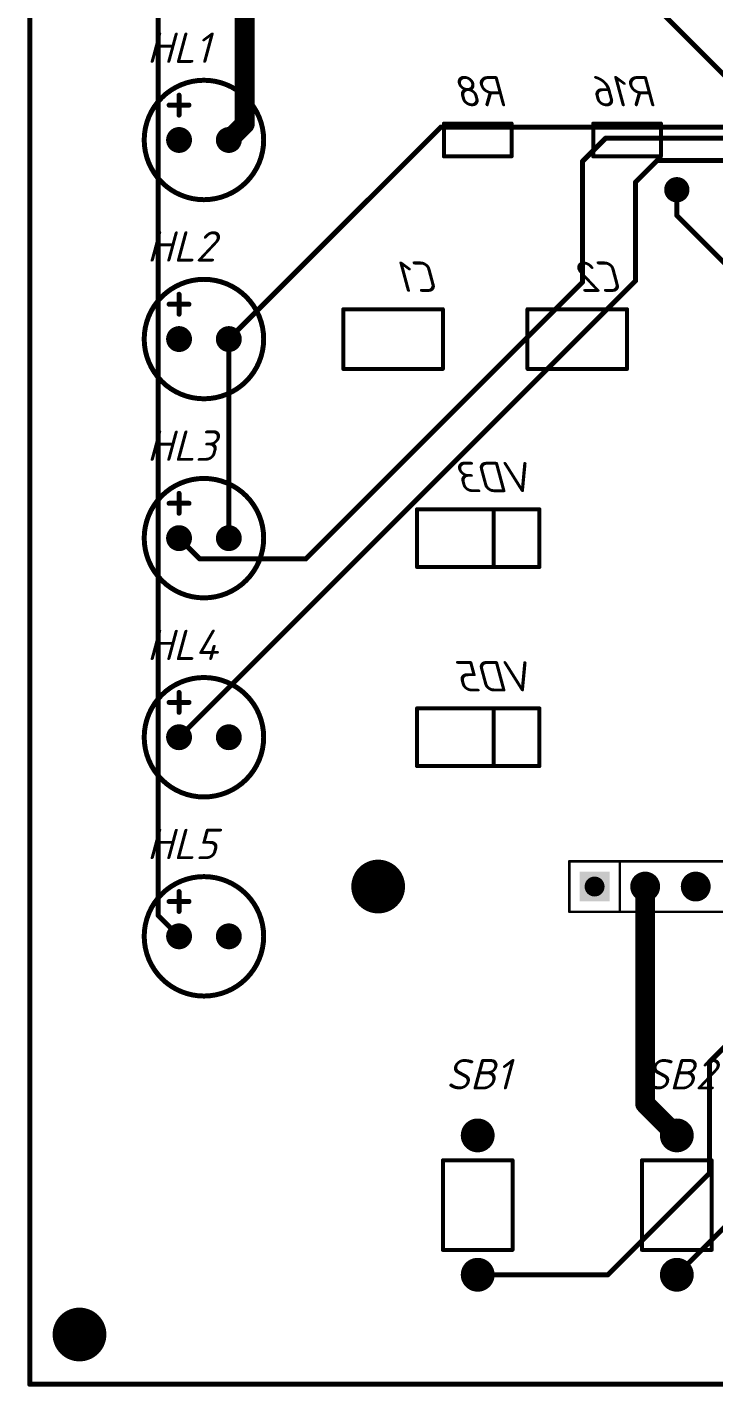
# Model space of a CAD drawing. Header units: millimetres. Extents: x -1529 to 2898, y -1337 to 2183.
# Drawn here: x -1521.5 to -1435.3, y 1894.6 to 2065.3 of the extents above; entities that cross this region are included whole.
import ezdxf

# ---------------------------------------------------------------- set-up
doc = ezdxf.new("R2010")
doc.units = ezdxf.units.MM
for name, color, linetype in [('BottomOverlay', 54, 'Continuous'), ('PadHoleLayer', 156, 'Continuous'), ('TopLayer', 1, 'Continuous'), ('TopOverlay', 2, 'Continuous'), ('ViaHoleLayer', 16, 'Continuous')]:
    doc.layers.add(name, color=color, linetype=linetype)
doc.styles.get("Standard").update_dxf_attribs({"font": 'isocpeui.ttf', "height": 5})
doc.styles.add('стиль1', font='isocpeui.ttf')

msp = doc.modelspace()

# ---------------------------------------------------------------- linework, layer by layer
at = {"layer": 'BottomOverlay', "color": 7, "true_color": 0xffffff, "const_width": 0.5}
for points in [[(-1469.214, 2049.094), (-1469.214, 2053.22)], [(-1469.214, 2053.22), (-1460.714, 2053.22)], [(-1460.714, 2049.094), (-1460.714, 2053.22)], [(-1450.464, 2049.094), (-1450.464, 2053.22)], [(-1450.464, 2053.22), (-1441.964, 2053.22)], [(-1441.964, 2049.094), (-1441.964, 2053.22)], [(-1469.214, 2049.094), (-1460.714, 2049.094)], [(-1450.464, 2049.094), (-1441.964, 2049.094)], [(-1481.839, 2029.907), (-1469.339, 2029.907)], [(-1481.839, 2022.407), (-1481.839, 2029.907)], [(-1469.339, 2022.407), (-1469.339, 2029.907)], [(-1458.714, 2029.907), (-1446.214, 2029.907)], [(-1458.714, 2022.407), (-1458.714, 2029.907)], [(-1446.214, 2022.407), (-1446.214, 2029.907)], [(-1481.839, 2022.407), (-1469.339, 2022.407)], [(-1458.714, 2022.407), (-1446.214, 2022.407)], [(-1472.589, 1997.532), (-1472.589, 2004.782)], [(-1472.589, 2004.782), (-1457.214, 2004.782)], [(-1462.964, 1997.532), (-1462.964, 2004.782)], [(-1457.214, 1997.532), (-1457.214, 2004.782)], [(-1472.589, 1997.532), (-1457.214, 1997.532)], [(-1472.589, 1972.532), (-1472.589, 1979.782)], [(-1472.589, 1979.782), (-1457.214, 1979.782)], [(-1462.964, 1972.532), (-1462.964, 1979.782)], [(-1457.214, 1972.532), (-1457.214, 1979.782)], [(-1472.589, 1972.532), (-1457.214, 1972.532)]]:
    msp.add_lwpolyline(points, dxfattribs=at)
at = {"layer": 'BottomOverlay', "color": 7, "true_color": 0xffffff, "const_width": 0.25}
for points in [[(-1469.339, 2053.22, 1), (-1469.089, 2053.22, 1)], [(-1469.339, 2053.22, 1), (-1469.089, 2053.22, 1)], [(-1460.839, 2053.22, 1), (-1460.589, 2053.22, 1)], [(-1460.839, 2053.22, 1), (-1460.589, 2053.22, 1)], [(-1450.589, 2053.22, 1), (-1450.339, 2053.22, 1)], [(-1450.589, 2053.22, 1), (-1450.339, 2053.22, 1)], [(-1442.089, 2053.22, 1), (-1441.839, 2053.22, 1)], [(-1442.089, 2053.22, 1), (-1441.839, 2053.22, 1)], [(-1469.339, 2049.094, 1), (-1469.089, 2049.094, 1)], [(-1469.339, 2049.094, 1), (-1469.089, 2049.094, 1)], [(-1460.839, 2049.094, 1), (-1460.589, 2049.094, 1)], [(-1460.839, 2049.094, 1), (-1460.589, 2049.094, 1)], [(-1450.589, 2049.094, 1), (-1450.339, 2049.094, 1)], [(-1450.589, 2049.094, 1), (-1450.339, 2049.094, 1)], [(-1442.089, 2049.094, 1), (-1441.839, 2049.094, 1)], [(-1442.089, 2049.094, 1), (-1441.839, 2049.094, 1)], [(-1481.964, 2029.907, 1), (-1481.714, 2029.907, 1)], [(-1481.964, 2029.907, 1), (-1481.714, 2029.907, 1)], [(-1469.464, 2029.907, 1), (-1469.214, 2029.907, 1)], [(-1469.464, 2029.907, 1), (-1469.214, 2029.907, 1)], [(-1458.839, 2029.907, 1), (-1458.589, 2029.907, 1)], [(-1458.839, 2029.907, 1), (-1458.589, 2029.907, 1)], [(-1446.339, 2029.907, 1), (-1446.089, 2029.907, 1)], [(-1446.339, 2029.907, 1), (-1446.089, 2029.907, 1)], [(-1481.964, 2022.407, 1), (-1481.714, 2022.407, 1)], [(-1481.964, 2022.407, 1), (-1481.714, 2022.407, 1)], [(-1469.464, 2022.407, 1), (-1469.214, 2022.407, 1)], [(-1469.464, 2022.407, 1), (-1469.214, 2022.407, 1)], [(-1458.839, 2022.407, 1), (-1458.589, 2022.407, 1)], [(-1458.839, 2022.407, 1), (-1458.589, 2022.407, 1)], [(-1446.339, 2022.407, 1), (-1446.089, 2022.407, 1)], [(-1446.339, 2022.407, 1), (-1446.089, 2022.407, 1)], [(-1472.714, 2004.782, 1), (-1472.464, 2004.782, 1)], [(-1472.714, 2004.782, 1), (-1472.464, 2004.782, 1)], [(-1463.089, 2004.782, 1), (-1462.839, 2004.782, 1)], [(-1457.339, 2004.782, 1), (-1457.089, 2004.782, 1)], [(-1457.339, 2004.782, 1), (-1457.089, 2004.782, 1)], [(-1472.714, 1997.532, 1), (-1472.464, 1997.532, 1)], [(-1472.714, 1997.532, 1), (-1472.464, 1997.532, 1)], [(-1463.089, 1997.532, 1), (-1462.839, 1997.532, 1)], [(-1457.339, 1997.532, 1), (-1457.089, 1997.532, 1)], [(-1457.339, 1997.532, 1), (-1457.089, 1997.532, 1)], [(-1472.714, 1979.782, 1), (-1472.464, 1979.782, 1)], [(-1472.714, 1979.782, 1), (-1472.464, 1979.782, 1)], [(-1463.089, 1979.782, 1), (-1462.839, 1979.782, 1)], [(-1457.339, 1979.782, 1), (-1457.089, 1979.782, 1)], [(-1457.339, 1979.782, 1), (-1457.089, 1979.782, 1)], [(-1472.714, 1972.532, 1), (-1472.464, 1972.532, 1)], [(-1472.714, 1972.532, 1), (-1472.464, 1972.532, 1)], [(-1463.089, 1972.532, 1), (-1462.839, 1972.532, 1)], [(-1457.339, 1972.532, 1), (-1457.089, 1972.532, 1)], [(-1457.339, 1972.532, 1), (-1457.089, 1972.532, 1)]]:
    msp.add_lwpolyline(points, format="xyb", close=True, dxfattribs=at)
at = {"layer": 'PadHoleLayer', "color": 7, "true_color": 0xffffff}
for points, const_width in [([(-1502.964, 2051.157, 1), (-1501.964, 2051.157, 1)], 1), ([(-1496.714, 2051.157, 1), (-1495.714, 2051.157, 1)], 1), ([(-1502.964, 2026.157, 1), (-1501.964, 2026.157, 1)], 1), ([(-1496.714, 2026.157, 1), (-1495.714, 2026.157, 1)], 1), ([(-1502.964, 2001.157, 1), (-1501.964, 2001.157, 1)], 1), ([(-1496.714, 2001.157, 1), (-1495.714, 2001.157, 1)], 1), ([(-1502.964, 1976.157, 1), (-1501.964, 1976.157, 1)], 1), ([(-1496.714, 1976.157, 1), (-1495.714, 1976.157, 1)], 1), ([(-1479.151, 1957.407, 1), (-1475.776, 1957.407, 1)], 3.375), ([(-1450.914, 1957.407, 1), (-1449.664, 1957.407, 1)], 1.25), ([(-1444.564, 1957.407, 1), (-1443.314, 1957.407, 1)], 1.25), ([(-1438.214, 1957.407, 1), (-1436.964, 1957.407, 1)], 1.25), ([(-1502.964, 1951.157, 1), (-1501.964, 1951.157, 1)], 1), ([(-1496.714, 1951.157, 1), (-1495.714, 1951.157, 1)], 1), ([(-1465.589, 1926.157, 1), (-1464.339, 1926.157, 1)], 1.25), ([(-1440.588, 1926.157, 1), (-1439.338, 1926.157, 1)], 1.25), ([(-1465.589, 1908.657, 1), (-1464.339, 1908.657, 1)], 1.25), ([(-1440.588, 1908.657, 1), (-1439.338, 1908.657, 1)], 1.25), ([(-1516.651, 1901.157, 1), (-1513.276, 1901.157, 1)], 3.375)]:
    msp.add_lwpolyline(points, format="xyb", close=True, dxfattribs=dict(at, const_width=const_width))
at = {"layer": 'TopLayer', "color": 7, "true_color": 0xffffff}
for points, const_width in [([(-1494.214, 2053.157), (-1494.214, 2082.407)], 2.5), ([(-1505.09, 1953.783), (-1505.09, 2073.543)], 0.635), ([(-1446.214, 2071.499), (-1427.493, 2052.778)], 0.635), ([(-1496.214, 2051.157), (-1494.214, 2053.157)], 2.5), ([(-1496.214, 2026.157), (-1469.592, 2052.778)], 0.635), ([(-1469.592, 2052.778), (-1427.493, 2052.778)], 0.635), ([(-1451.813, 2048.46), (-1448.892, 2051.381)], 0.635), ([(-1448.892, 2051.381), (-1411.618, 2051.381)], 0.635), ([(-1451.813, 2033.284), (-1451.813, 2048.46)], 0.635), ([(-1445.146, 2045.857), (-1442.415, 2048.587)], 0.635), ([(-1442.415, 2048.587), (-1407.363, 2048.587)], 0.635), ([(-1445.146, 2033.475), (-1445.146, 2045.857)], 0.635), ([(-1439.964, 2041.679), (-1439.964, 2044.907)], 0.635), ([(-1439.964, 2041.679), (-1425.397, 2027.112)], 0.635), ([(-1502.464, 1976.157), (-1445.146, 2033.475)], 0.635), ([(-1486.548, 1998.549), (-1451.813, 2033.284)], 0.635), ([(-1496.214, 2001.157), (-1496.214, 2026.157)], 0.635), ([(-1502.464, 2001.157), (-1499.856, 1998.549)], 0.635), ([(-1499.856, 1998.549), (-1486.548, 1998.549)], 0.635), ([(-1443.939, 1930.132), (-1443.939, 1957.407)], 2.5), ([(-1505.09, 1953.783), (-1502.464, 1951.157)], 0.635), ([(-1435.875, 1935.367), (-1421.397, 1949.845)], 0.635), ([(-1435.875, 1921.397), (-1435.875, 1935.367)], 0.635), ([(-1439.963, 1908.657), (-1415.047, 1933.574)], 0.635), ([(-1443.939, 1930.132), (-1439.963, 1926.157)], 2.5), ([(-1448.615, 1908.657), (-1435.875, 1921.397)], 0.635), ([(-1464.964, 1908.657), (-1448.615, 1908.657)], 0.635)]:
    msp.add_lwpolyline(points, dxfattribs=dict(at, const_width=const_width))
for points, const_width in [([(-1494.839, 2053.157, 1), (-1493.589, 2053.157, 1)], 1.25), ([(-1494.839, 2053.157, 1), (-1493.589, 2053.157, 1)], 1.25), ([(-1503.276, 2051.157, 1), (-1501.651, 2051.157, 1)], 1.625), ([(-1497.026, 2051.157, 1), (-1495.401, 2051.157, 1)], 1.625), ([(-1496.839, 2051.157, 1), (-1495.589, 2051.157, 1)], 1.25), ([(-1469.751, 2052.778, 1), (-1469.433, 2052.778, 1)], 0.318), ([(-1469.751, 2052.778, 1), (-1469.433, 2052.778, 1)], 0.318), ([(-1449.051, 2051.381, 1), (-1448.733, 2051.381, 1)], 0.318), ([(-1449.051, 2051.381, 1), (-1448.733, 2051.381, 1)], 0.318), ([(-1451.972, 2048.46, 1), (-1451.654, 2048.46, 1)], 0.318), ([(-1451.972, 2048.46, 1), (-1451.654, 2048.46, 1)], 0.318), ([(-1442.574, 2048.587, 1), (-1442.256, 2048.587, 1)], 0.318), ([(-1442.574, 2048.587, 1), (-1442.256, 2048.587, 1)], 0.318), ([(-1445.304, 2045.857, 1), (-1444.987, 2045.857, 1)], 0.318), ([(-1445.304, 2045.857, 1), (-1444.987, 2045.857, 1)], 0.318), ([(-1440.757, 2044.907, 1), (-1439.17, 2044.907, 1)], 1.587), ([(-1440.122, 2044.907, 1), (-1439.805, 2044.907, 1)], 0.318), ([(-1440.122, 2041.679, 1), (-1439.805, 2041.679, 1)], 0.318), ([(-1440.122, 2041.679, 1), (-1439.805, 2041.679, 1)], 0.318), ([(-1451.972, 2033.284, 1), (-1451.654, 2033.284, 1)], 0.318), ([(-1451.972, 2033.284, 1), (-1451.654, 2033.284, 1)], 0.318), ([(-1445.304, 2033.475, 1), (-1444.987, 2033.475, 1)], 0.318), ([(-1445.304, 2033.475, 1), (-1444.987, 2033.475, 1)], 0.318), ([(-1503.276, 2026.157, 1), (-1501.651, 2026.157, 1)], 1.625), ([(-1497.026, 2026.157, 1), (-1495.401, 2026.157, 1)], 1.625), ([(-1496.372, 2026.157, 1), (-1496.055, 2026.157, 1)], 0.318), ([(-1496.372, 2026.157, 1), (-1496.055, 2026.157, 1)], 0.318), ([(-1503.276, 2001.157, 1), (-1501.651, 2001.157, 1)], 1.625), ([(-1497.026, 2001.157, 1), (-1495.401, 2001.157, 1)], 1.625), ([(-1502.622, 2001.157, 1), (-1502.305, 2001.157, 1)], 0.318), ([(-1496.372, 2001.157, 1), (-1496.055, 2001.157, 1)], 0.318), ([(-1500.015, 1998.549, 1), (-1499.697, 1998.549, 1)], 0.318), ([(-1500.015, 1998.549, 1), (-1499.697, 1998.549, 1)], 0.318), ([(-1486.706, 1998.549, 1), (-1486.389, 1998.549, 1)], 0.318), ([(-1486.706, 1998.549, 1), (-1486.389, 1998.549, 1)], 0.318), ([(-1503.276, 1976.157, 1), (-1501.651, 1976.157, 1)], 1.625), ([(-1497.026, 1976.157, 1), (-1495.401, 1976.157, 1)], 1.625), ([(-1502.622, 1976.157, 1), (-1502.305, 1976.157, 1)], 0.318), ([(-1444.876, 1957.407, 1), (-1443.001, 1957.407, 1)], 1.875), ([(-1444.564, 1957.407, 1), (-1443.314, 1957.407, 1)], 1.25), ([(-1438.526, 1957.407, 1), (-1436.651, 1957.407, 1)], 1.875), ([(-1505.248, 1953.783, 1), (-1504.931, 1953.783, 1)], 0.318), ([(-1505.248, 1953.783, 1), (-1504.931, 1953.783, 1)], 0.318), ([(-1503.276, 1951.157, 1), (-1501.651, 1951.157, 1)], 1.625), ([(-1502.622, 1951.157, 1), (-1502.305, 1951.157, 1)], 0.318), ([(-1497.026, 1951.157, 1), (-1495.401, 1951.157, 1)], 1.625), ([(-1436.033, 1935.367, 1), (-1435.716, 1935.367, 1)], 0.318), ([(-1436.033, 1935.367, 1), (-1435.716, 1935.367, 1)], 0.318), ([(-1444.564, 1930.132, 1), (-1443.314, 1930.132, 1)], 1.25), ([(-1444.564, 1930.132, 1), (-1443.314, 1930.132, 1)], 1.25), ([(-1466.026, 1926.157, 1), (-1463.901, 1926.157, 1)], 2.125), ([(-1441.026, 1926.157, 1), (-1438.901, 1926.157, 1)], 2.125), ([(-1440.588, 1926.157, 1), (-1439.338, 1926.157, 1)], 1.25), ([(-1436.033, 1921.397, 1), (-1435.716, 1921.397, 1)], 0.318), ([(-1436.033, 1921.397, 1), (-1435.716, 1921.397, 1)], 0.318), ([(-1466.026, 1908.657, 1), (-1463.901, 1908.657, 1)], 2.125), ([(-1441.026, 1908.657, 1), (-1438.901, 1908.657, 1)], 2.125), ([(-1465.122, 1908.657, 1), (-1464.805, 1908.657, 1)], 0.318), ([(-1448.774, 1908.657, 1), (-1448.456, 1908.657, 1)], 0.318), ([(-1448.774, 1908.657, 1), (-1448.456, 1908.657, 1)], 0.318), ([(-1440.122, 1908.657, 1), (-1439.805, 1908.657, 1)], 0.318), ([(-1515.964, 1901.157, 1), (-1513.964, 1901.157, 1)], 2)]:
    msp.add_lwpolyline(points, format="xyb", close=True, dxfattribs=dict(at, const_width=const_width))
msp.add_solid([(-1448.414, 1955.532), (-1448.414, 1959.282), (-1452.164, 1955.532), (-1452.164, 1959.282)], dxfattribs=at)
at = {"layer": 'TopOverlay', "color": 7, "true_color": 0xffffff}
for points, const_width in [([(-1521.214, 1894.907), (-1521.214, 2182.407)], 0.635), ([(-1503.714, 2055.532), (-1501.214, 2055.532)], 0.625), ([(-1502.464, 2054.282), (-1502.464, 2056.782)], 0.625), ([(-1502.464, 2029.282), (-1502.464, 2031.782)], 0.625), ([(-1503.714, 2030.532), (-1501.214, 2030.532)], 0.625), ([(-1502.464, 2004.282), (-1502.464, 2006.782)], 0.625), ([(-1503.714, 2005.532), (-1501.214, 2005.532)], 0.625), ([(-1503.714, 1980.532), (-1501.214, 1980.532)], 0.625), ([(-1502.464, 1979.282), (-1502.464, 1981.782)], 0.625), ([(-1453.464, 1954.232), (-1453.464, 1960.582)], 0.313), ([(-1453.464, 1960.582), (-1326.464, 1960.582)], 0.313), ([(-1447.114, 1954.232), (-1447.114, 1960.582)], 0.313), ([(-1502.464, 1954.282), (-1502.464, 1956.782)], 0.625), ([(-1503.714, 1955.532), (-1501.214, 1955.532)], 0.625), ([(-1453.464, 1954.232), (-1326.464, 1954.232)], 0.313), ([(-1469.339, 1911.782), (-1469.339, 1923.032)], 0.5), ([(-1469.339, 1923.032), (-1460.589, 1923.032)], 0.5), ([(-1460.589, 1911.782), (-1460.589, 1923.032)], 0.5), ([(-1444.338, 1911.782), (-1444.338, 1923.032)], 0.5), ([(-1444.338, 1923.032), (-1435.589, 1923.032)], 0.5), ([(-1435.589, 1911.782), (-1435.589, 1923.032)], 0.5), ([(-1469.339, 1911.782), (-1460.589, 1911.782)], 0.5), ([(-1444.338, 1911.782), (-1435.589, 1911.782)], 0.5), ([(-1521.214, 1894.907), (-1277.464, 1894.907)], 0.635)]:
    msp.add_lwpolyline(points, dxfattribs=dict(at, const_width=const_width))
for points, const_width in [([(-1491.839, 2051.157, 1), (-1506.839, 2051.157, 1)], 0.625), ([(-1503.87, 2055.532, 1), (-1503.557, 2055.532, 1)], 0.312), ([(-1502.62, 2056.782, 1), (-1502.307, 2056.782, 1)], 0.312), ([(-1501.37, 2055.532, 1), (-1501.057, 2055.532, 1)], 0.312), ([(-1502.62, 2054.282, 1), (-1502.307, 2054.282, 1)], 0.312), ([(-1506.995, 2051.157, 1), (-1506.682, 2051.157, 1)], 0.312), ([(-1491.995, 2051.157, 1), (-1491.682, 2051.157, 1)], 0.312), ([(-1491.839, 2026.157, 1), (-1506.839, 2026.157, 1)], 0.625), ([(-1502.62, 2031.782, 1), (-1502.307, 2031.782, 1)], 0.312), ([(-1503.87, 2030.532, 1), (-1503.557, 2030.532, 1)], 0.312), ([(-1501.37, 2030.532, 1), (-1501.057, 2030.532, 1)], 0.312), ([(-1502.62, 2029.282, 1), (-1502.307, 2029.282, 1)], 0.312), ([(-1506.995, 2026.157, 1), (-1506.682, 2026.157, 1)], 0.312), ([(-1491.995, 2026.157, 1), (-1491.682, 2026.157, 1)], 0.312), ([(-1491.839, 2001.157, 1), (-1506.839, 2001.157, 1)], 0.625), ([(-1502.62, 2006.782, 1), (-1502.307, 2006.782, 1)], 0.312), ([(-1503.87, 2005.532, 1), (-1503.557, 2005.532, 1)], 0.312), ([(-1502.62, 2004.282, 1), (-1502.307, 2004.282, 1)], 0.312), ([(-1501.37, 2005.532, 1), (-1501.057, 2005.532, 1)], 0.312), ([(-1506.995, 2001.157, 1), (-1506.682, 2001.157, 1)], 0.312), ([(-1491.995, 2001.157, 1), (-1491.682, 2001.157, 1)], 0.312), ([(-1491.839, 1976.157, 1), (-1506.839, 1976.157, 1)], 0.625), ([(-1503.87, 1980.532, 1), (-1503.557, 1980.532, 1)], 0.312), ([(-1502.62, 1981.782, 1), (-1502.307, 1981.782, 1)], 0.312), ([(-1501.37, 1980.532, 1), (-1501.057, 1980.532, 1)], 0.312), ([(-1502.62, 1979.282, 1), (-1502.307, 1979.282, 1)], 0.312), ([(-1506.995, 1976.157, 1), (-1506.682, 1976.157, 1)], 0.312), ([(-1491.995, 1976.157, 1), (-1491.682, 1976.157, 1)], 0.312), ([(-1453.542, 1960.582, 1), (-1453.386, 1960.582, 1)], 0.156), ([(-1453.542, 1960.582, 1), (-1453.386, 1960.582, 1)], 0.156), ([(-1447.192, 1960.582, 1), (-1447.036, 1960.582, 1)], 0.156), ([(-1491.839, 1951.157, 1), (-1506.839, 1951.157, 1)], 0.625), ([(-1502.62, 1956.782, 1), (-1502.307, 1956.782, 1)], 0.312), ([(-1503.87, 1955.532, 1), (-1503.557, 1955.532, 1)], 0.312), ([(-1501.37, 1955.532, 1), (-1501.057, 1955.532, 1)], 0.312), ([(-1502.62, 1954.282, 1), (-1502.307, 1954.282, 1)], 0.312), ([(-1453.542, 1954.232, 1), (-1453.386, 1954.232, 1)], 0.156), ([(-1453.542, 1954.232, 1), (-1453.386, 1954.232, 1)], 0.156), ([(-1447.192, 1954.232, 1), (-1447.036, 1954.232, 1)], 0.156), ([(-1506.995, 1951.157, 1), (-1506.682, 1951.157, 1)], 0.312), ([(-1491.995, 1951.157, 1), (-1491.682, 1951.157, 1)], 0.312), ([(-1469.464, 1923.032, 1), (-1469.214, 1923.032, 1)], 0.25), ([(-1469.464, 1923.032, 1), (-1469.214, 1923.032, 1)], 0.25), ([(-1460.714, 1923.032, 1), (-1460.464, 1923.032, 1)], 0.25), ([(-1460.714, 1923.032, 1), (-1460.464, 1923.032, 1)], 0.25), ([(-1444.463, 1923.032, 1), (-1444.213, 1923.032, 1)], 0.25), ([(-1444.463, 1923.032, 1), (-1444.213, 1923.032, 1)], 0.25), ([(-1435.714, 1923.032, 1), (-1435.464, 1923.032, 1)], 0.25), ([(-1435.714, 1923.032, 1), (-1435.464, 1923.032, 1)], 0.25), ([(-1469.464, 1911.782, 1), (-1469.214, 1911.782, 1)], 0.25), ([(-1469.464, 1911.782, 1), (-1469.214, 1911.782, 1)], 0.25), ([(-1460.714, 1911.782, 1), (-1460.464, 1911.782, 1)], 0.25), ([(-1460.714, 1911.782, 1), (-1460.464, 1911.782, 1)], 0.25), ([(-1444.463, 1911.782, 1), (-1444.213, 1911.782, 1)], 0.25), ([(-1444.463, 1911.782, 1), (-1444.213, 1911.782, 1)], 0.25), ([(-1435.714, 1911.782, 1), (-1435.464, 1911.782, 1)], 0.25), ([(-1435.714, 1911.782, 1), (-1435.464, 1911.782, 1)], 0.25), ([(-1521.372, 1894.907, 1), (-1521.055, 1894.907, 1)], 0.318), ([(-1521.372, 1894.907, 1), (-1521.055, 1894.907, 1)], 0.318)]:
    msp.add_lwpolyline(points, format="xyb", close=True, dxfattribs=dict(at, const_width=const_width))
at = {"layer": 'ViaHoleLayer', "color": 7, "true_color": 0xffffff, "const_width": 0.889}
msp.add_lwpolyline([(-1440.408, 2044.907, 1), (-1439.519, 2044.907, 1)], format="xyb", close=True, dxfattribs=at)

# ---------------------------------------------------------------- texts
at = {"layer": 'BottomOverlay', "color": 7, "true_color": 0xffffff, "text_generation_flag": 2}
for s, p in [('R8', (-1461.069, 2055.382)), ('R16', (-1442.336, 2055.382)), ('C1', (-1469.72, 2032.077)), ('C2', (-1446.606, 2032.077)), ('VD3', (-1457.594, 2006.931)), ('VD5', (-1457.594, 1981.912))]:
    msp.add_text(s, height=3.81, dxfattribs=at).set_placement(p)
at = {"layer": 'TopOverlay', "color": 7, "true_color": 0xffffff, "style": 'стиль1'}
for s, p in [('HL1', (-1506.487, 2060.843)), ('HL2', (-1506.487, 2035.887)), ('HL3', (-1506.487, 2010.868)), ('HL4', (-1506.487, 1985.849)), ('HL5', (-1506.487, 1960.857)), ('SB1', (-1468.958, 1931.938)), ('SB2', (-1443.939, 1931.938))]:
    msp.add_text(s, height=3.81, dxfattribs=at).set_placement(p)

doc.saveas('drawing.dxf')
